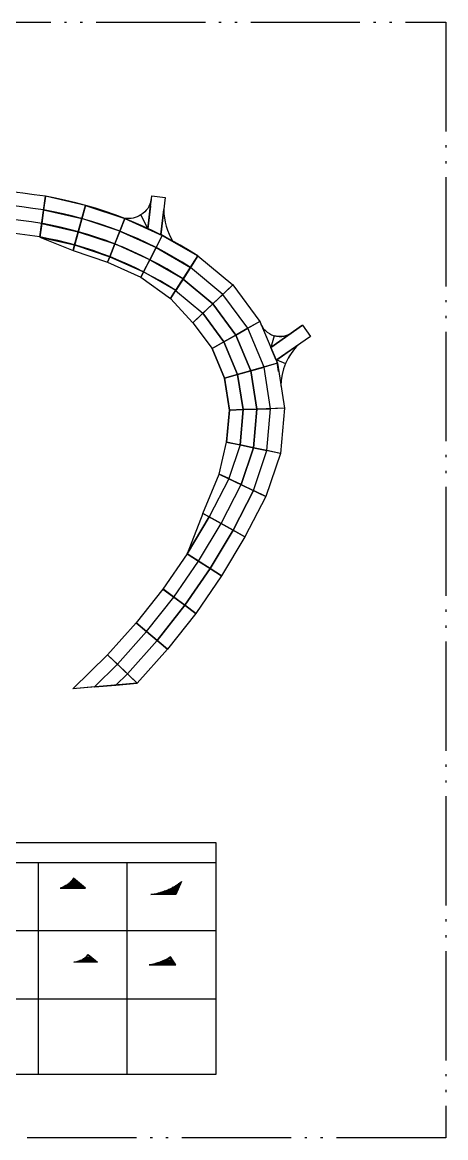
# Model space of a CAD drawing. Extents: x 1254079 to 1500931, y -102737 to 142253.
# Drawn here: x 1407834 to 1500931, y -102737 to 142253 of the extents above; entities that cross this region are included whole.
import ezdxf

# ---------------------------------------------------------------- set-up
doc = ezdxf.new("R2010")
doc.units = 0
doc.header["$LTSCALE"] = 1000
doc.header["$MEASUREMENT"] = 0
doc.linetypes.add('ACAD_ISO05W100', pattern=[34, 24, -3, 0.5, -3, 0.5, -3])
for name, color, linetype in [('14#槽钢', 3, 'Continuous'), ('A-P-STAIR', 4, 'Continuous'), ('W-STEEL_FRAME钢架', 3, 'Continuous'), ('W-STEEL_KEEL钢龙骨', 5, 'Continuous'), ('钢架', 90, 'Continuous')]:
    doc.layers.add(name, color=color, linetype=linetype)

# ---------------------------------------------------------------- blocks, each defined once
blk = doc.blocks.new('asdadaasfafegrgrrfgrfg')
at = {"layer": '14#槽钢'}
blk.add_lwpolyline([(1454127, 84571), (1460061, 76553), (1457434, 75060), (1451931, 82494)], dxfattribs=at)
for points in [[(1457434, 75060), (1451931, 82494), (1449736, 80417), (1454806, 73567)], [(1454806, 73567), (1449736, 80417), (1447541, 78341), (1452179, 72074)], [(1452179, 72074), (1447541, 78341), (1445346, 76264), (1449551, 70582)]]:
    blk.add_lwpolyline(points, close=True, dxfattribs=at)
blk = doc.blocks.new('asfsadgsdgdfdsfsd')
at = {"layer": '14#槽钢'}
for points in [[(1455979, 40705), (1453274, 42003), (1448927, 33629), (1451546, 32164)], [(1454165, 30698), (1451546, 32164), (1455979, 40705), (1458685, 39406)], [(1461390, 38107), (1456784, 29233), (1454165, 30698), (1458685, 39406)]]:
    blk.add_lwpolyline(points, close=True, dxfattribs=at)

msp = doc.modelspace()

# ---------------------------------------------------------------- linework, layer by layer
at = {"layer": '14#槽钢', "linetype": 'ACAD_ISO05W100'}
msp.add_lwpolyline([(1254079.4, 142253), (1500930.8, 142253), (1500930.8, -102736.6), (1254079.4, -102736.6)], close=True, dxfattribs=at)
at = {"layer": '14#槽钢'}
for points in [[(1430347, 99166.2), (1429253.7, 96368.2), (1420952.9, 99143.1), (1421762, 102036.1)], [(1429253.7, 96368.2), (1420952.9, 99143.1), (1420143.7, 96250.1), (1428160.4, 93570.2)], [(1430347, 99166.2), (1438603.4, 95455.5), (1437236.8, 92780.3), (1429253.7, 96368.2)], [(1428160.4, 93570.2), (1420143.7, 96250.1), (1419334, 93360.8), (1427067.1, 90772.2)], [(1429253.7, 96368.2), (1437236.8, 92780.3), (1435870.3, 90105.1), (1428160.4, 93570.2)], [(1435870.3, 90105.1), (1428160.4, 93570.2), (1427066.4, 90772.5), (1434503.2, 87429)], [(1446449.1, 90940.8), (1444822.9, 88415.1), (1437236.8, 92780.3), (1438603.4, 95455.5)], [(1444822.9, 88415.1), (1443196.7, 85889.3), (1435870.3, 90105.1), (1437236.8, 92780.3)], [(1443196.7, 85889.3), (1441570.5, 83363.6), (1434503.2, 87429), (1435870.3, 90105.1)], [(1451931.3, 82494.2), (1444812.6, 88399.3), (1443176.9, 85858.3), (1449736.3, 80417.2)], [(1449736.3, 80417.2), (1443176.9, 85858.3), (1441541.1, 83317.3), (1447541.2, 78340.1)], [(1455941.6, 40722.8), (1458679.1, 48793.6), (1455721.3, 49413.2), (1453217.2, 42030.5)], [(1458666, 39415), (1461636.9, 48174), (1458679.1, 48793.6), (1455941.6, 40722.8)]]:
    msp.add_lwpolyline(points, close=True, dxfattribs=at)
for points in [[(1438603.4, 95455.5), (1446449.1, 90940.8)], [(1446448.5, 90940.3), (1454126.4, 84571.3), (1451931.3, 82494.2), (1444812.6, 88399.3)], [(1441541.1, 83317.3), (1440429.7, 81591.8)], [(1445345.5, 76263.7), (1440429.7, 81591.8)], [(1451126.9, 43034.1), (1452763.2, 50030.4), (1453370.5, 57075.9), (1452278.7, 64060), (1449551.1, 70581.7)], [(1464594.7, 47554.3), (1461390.4, 38107.3), (1458666, 39415), (1461636.9, 48174)], [(1453217.3, 42030.7), (1451126.9, 43034.1)], [(1423819.7, -3725.7), (1433118.5, -2885.9)]]:
    msp.add_lwpolyline(points, dxfattribs=at)
at = {"layer": 'A-P-STAIR'}
for points in [[(1412933.8, 104036.5, 0.03090172), (1333206.9, 110023.6, 0.25893786)], [(1412524.9, 101064.5, 0.02985003), (1335875.6, 106982.5, 0.02985003)], [(1412116, 98092.5, 0.02878448), (1338554.5, 103929.7, 0.02878448)], [(1411707, 95120.5, 0.02770474), (1341244, 100864.8, 0.02770474)]]:
    msp.add_lwpolyline(points, format="xyb", dxfattribs=at)
for points in [[(1411705.7, 95110.7), (1412933.8, 104036.5)], [(1421762, 102036.1), (1418985.7, 92109.8)], [(1430347, 99166.2), (1426594.6, 89562.8)], [(1438603.4, 95455.5), (1433912.6, 86272.7)], [(1418985.7, 92109.8), (1426594.6, 89562.8), (1433912.6, 86272.7), (1440429.7, 81591.8)], [(1440429.7, 81591.8), (1446449.1, 90940.8)], [(1454126.4, 84571.2), (1445345.5, 76263.7)], [(1460061.3, 76552.8), (1449551.1, 70581.7)], [(1463910.5, 67349.4), (1452278.7, 64060)], [(1465451.3, 57493.4), (1453370.5, 57075.9)], [(1464594.7, 47554.5), (1452762.3, 50027.9)], [(1451126.9, 43034.1), (1461390.2, 38107.3)], [(1451126.9, 43034.1), (1461390.2, 38107.3)], [(1456783.8, 29233.3), (1447559.8, 34393.2)], [(1451632.4, 20664.2), (1444049.5, 25519)], [(1445955.9, 12433.4), (1438713.5, 17782.1)], [(1439776.6, 4573.2), (1432878.4, 10353.8)], [(1426592.3, 3316), (1433118.2, -2886.1)], [(1433118.5, -2885.9), (1418961.6, -4164.4)]]:
    msp.add_lwpolyline(points, dxfattribs=at)
at = {"layer": 'A-P-STAIR', "color": 240, "true_color": 0xed1f24}
for points in [[(1446449.1, 90940.8, 0.10010789), (1412933.8, 104036.5, 0.30224667)], [(1444822.9, 88415.1, 0.09979481), (1412524.1, 101058.5, 0.10010789)], [(1443196.7, 85889.3, 0.09979481), (1412003.5, 98100, 0.09979481)], [(1441570.5, 83363.6, 0.09882679), (1411705.7, 95110.7, 0.09979481)]]:
    msp.add_lwpolyline(points, format="xyb", dxfattribs=at)
at = {"layer": 'A-P-STAIR'}
for p in [(1421762, 102036.1), (1430347, 99166.2), (1438603.4, 95455.5), (1454126.4, 84571.2), (1454126.4, 84571.2), (1454126.5, 84571.1), (1460061.3, 76552.8), (1460061.3, 76552.8), (1460061.4, 76552.7), (1463910.5, 67349.5), (1463910.5, 67349.5), (1463910.5, 67349.4), (1465451.3, 57493.4), (1465451.3, 57493.4), (1465451.3, 57493.4), (1464594.7, 47554.5), (1464594.7, 47554.5), (1464594.7, 47554.4)]:
    msp.add_point(p, dxfattribs=at)
at = {"layer": 'W-STEEL_FRAME钢架'}
for p, q in [((1419149.2, -45804.4), (1419149.2, -47945.1)), ((1419192.2, -47945.1), (1419192.2, -45840.3)), ((1419354.2, -47945.1), (1419354.2, -45975.7)), ((1419397.2, -46011.6), (1419397.2, -47945.1)), ((1419192.2, -47145.1), (1419149.2, -47145.1)), ((1419354.2, -47145.1), (1419397.2, -47145.1)), ((1420497.2, -47945.1), (1420497.2, -46930.8)), ((1420497.2, -47145.1), (1420540.2, -47145.1)), ((1420540.2, -46966.7), (1420540.2, -47945.1)), ((1439445.1, -49330.2), (1439445.1, -48437.6)), ((1439488.1, -48420.2), (1439488.1, -49330.2)), ((1440588.1, -49330.2), (1440588.1, -47917.2)), ((1440631.1, -47895.2), (1440631.1, -49330.2)), ((1440775.7, -49330.2), (1440775.7, -47819.8)), ((1440818.7, -47797), (1440818.7, -49330.2)), ((1441518.7, -49330.2), (1441518.7, -47397.9)), ((1441561.7, -47371.7), (1441561.7, -49330.2)), ((1421985.9, -62838.6), (1421986.4, -64171.7)), ((1422029.4, -64171.7), (1422028.8, -62794.7)), ((1422728.9, -62837.2), (1422729.4, -64171.4)), ((1422772.4, -64171.3), (1422771.9, -62871.9)), ((1439797.9, -63407.3), (1439798.6, -64804.4)), ((1439841.6, -64804.4), (1439840.9, -63383.8)), ((1440540.8, -63174.6), (1440541.6, -64804.1)), ((1440584.6, -64804.1), (1440583.9, -63243.5))]:
    msp.add_line(p, q, dxfattribs=at)
msp.add_lwpolyline([(1418049, -47945.1), (1418048.7, -46940.5), (1418005.7, -46940.5), (1418006, -47945.1)], dxfattribs=at)
at = {"layer": 'W-STEEL_KEEL钢龙骨'}
for p, q in [((1418486, -46522.4), (1420008.3, -46522.2)), ((1418487, -46521.4), (1420007.3, -46521.4)), ((1419960.5, -46482.3), (1418524.9, -46482.4)), ((1418843.1, -46122.4), (1419529.7, -46122.3)), ((1418843.9, -46121.4), (1419528.6, -46121.4)), ((1419481.8, -46082.3), (1418875.2, -46082.4)), ((1416751.7, -47722.6), (1421444.3, -47722.1)), ((1421396.4, -47682.1), (1416840.1, -47682.6)), ((1417498.3, -47322.5), (1420965.6, -47322.1)), ((1417500.1, -47321.4), (1420964.7, -47321.4)), ((1420917.8, -47282.2), (1417560.2, -47282.5)), ((1418049.2, -46922.5), (1420487, -46922.2)), ((1418050.5, -46921.4), (1420486, -46921.4)), ((1420439.1, -46882.2), (1418097.3, -46882.4)), ((1438882.8, -48650.5), (1441914.6, -48650.4)), ((1441931.6, -48610.4), (1438994.2, -48610.5)), ((1439888.5, -48250.2), (1442084.6, -48250.1)), ((1442101.6, -48210.1), (1439978, -48210.2)), ((1440717.6, -47850.3), (1442254.3, -47850.4)), ((1442271.3, -47810.4), (1440793.6, -47810.3)), ((1441432.2, -47450.1), (1442424.3, -47450.1)), ((1442441.3, -47410.1), (1441498.7, -47410.1)), ((1442060.8, -47051.1), (1442593.8, -47051.1)), ((1442610.8, -47011.1), (1442120, -47011.1)), ((1437551.6, -49050.3), (1441744.8, -49050.3)), ((1441761.8, -49010.3), (1437709.2, -49010.3)), ((1423542.7, -63493.5), (1421166.3, -63494.3)), ((1421167, -63493.9), (1423542.4, -63493.3)), ((1421229, -63454.3), (1423493.1, -63453.5)), ((1423492.8, -63453.3), (1421229.7, -63453.8)), ((1421712.6, -63092.6), (1423044.7, -63092)), ((1421760.8, -63050.8), (1422991.5, -63049)), ((1422125.3, -62691.6), (1422548, -62691.4)), ((1422498.5, -62651.5), (1422161.2, -62651.6)), ((1439261.1, -63684), (1440857.7, -63681.7)), ((1439937.4, -63324.4), (1440634.2, -63324.1)), ((1440609.2, -63284.1), (1439973.3, -63284.3)), ((1420363.3, -63893.6), (1424036.8, -63892)), ((1423987.2, -63852), (1420465, -63853.6)), ((1437006.3, -64526.9), (1441384.7, -64524.9)), ((1441359.7, -64484.9), (1437151.5, -64486.8)), ((1441135.6, -64126.3), (1438236.9, -64127.3)), ((1438238.2, -64126.8), (1441135.5, -64126.1)), ((1438340.4, -64087.2), (1441110.6, -64086.3)), ((1441110.5, -64086.1), (1438341.6, -64086.7)), ((1439174.7, -63725.6), (1440884.6, -63724.7))]:
    msp.add_line(p, q, dxfattribs=at)
at = {"layer": '钢架'}
for points in [[(1412933.8, 104036.5), (1412523.4, 101053.4), (1420952.9, 99143.3), (1421762, 102036.1)], [(1436284, 104107.4), (1439262.2, 103746.5), (1438275.4, 95602.9), (1435409.5, 96890.9)], [(1412523.4, 101053.4), (1412112.9, 98070.4), (1420143.9, 96250.6), (1420952.9, 99143.3)], [(1412112.9, 98070.4), (1411702.7, 95087.3), (1419334.8, 93357.9), (1420143.9, 96250.6)], [(1411702.7, 95087.3), (1418985.7, 92109.8), (1419334.8, 93357.9)], [(1419335.5, 93360.3), (1418985.7, 92109.8), (1426594.6, 89562.8), (1427066.4, 90772.5)], [(1427067.1, 90772.2), (1426594.6, 89562.8), (1433912.6, 86272.7), (1434503.2, 87429)], [(1441570.5, 83363.6), (1434503.2, 87429), (1433912.6, 86272.7), (1440429.7, 81591.8)], [(1441541.1, 83317.3), (1447541.2, 78340.1), (1445345.5, 76263.7), (1440429.7, 81591.8)], [(1469450.7, 75737.1), (1471166.2, 73275.9), (1463629, 68022.4), (1462444.9, 70853.8)], [(1455720.7, 49411.4), (1453217.3, 42030.7), (1451126.9, 43034.1), (1452763.2, 50030.4)], [(1451126.9, 43034.1), (1453273.8, 42003.3), (1448926.6, 33628.5), (1447559.8, 34393.2)], [(1447559.8, 34393.2), (1444054.7, 25515.7), (1448926.7, 33628.6)], [(1426592.5, 3316.5), (1428768.2, 1248), (1423681.9, -3738.1), (1418961.6, -4164.4)], [(1428767.8, 1249.1), (1423681.9, -3738.1), (1428402.3, -3311.8), (1430944.2, -820)], [(1430943.1, -818.3), (1428402.3, -3311.8), (1433118.5, -2885.9)], [(1372490.4, -37868.8), (1450385, -37868.8), (1450385, -88861.8), (1372490.4, -88861.8)]]:
    msp.add_lwpolyline(points, close=True, dxfattribs=at)
for points in [[(1421762, 102036.1), (1412933.8, 104036.5)], [(1436017, 101903.7), (1435409.5, 96890.9), (1431750.6, 98535.4)], [(1435409.5, 96890.9), (1433926.2, 99943.2)], [(1427066.4, 90772.5), (1419335.5, 93360.3)], [(1427067.1, 90772.2), (1434503.2, 87429)], [(1460061.4, 76552.7), (1462444.9, 70853.8), (1467836, 74611.6)], [(1469450.7, 75737.1), (1462444.9, 70853.8)], [(1471166.2, 73275.9), (1463629, 68022.4)], [(1464194.3, 65536.1), (1463788.4, 68133.5)], [(1463788.4, 68133.5), (1465715.8, 67310.5)], [(1447559.8, 34393.2), (1444065, 25541.6)], [(1426592.3, 3316), (1418961.6, -4164.4)], [(1428768.2, 1248), (1423681.9, -3738.1)], [(1430944.2, -820), (1428402.3, -3311.8)], [(1372490.4, -42262.5), (1450385, -42262.5)], [(1411311, -42262.5), (1411311, -88861.8)], [(1430848, -42262.5), (1430848, -88861.8)], [(1417143.6, -47530.7), (1417761.1, -47945.1)], [(1417186.2, -47507.5), (1417838.3, -47945.1)], [(1439222.7, -49330.2), (1438225.6, -48865.7)], [(1439324.5, -49330.2), (1438287.3, -48847)], [(1439488.1, -49330.2), (1439445.1, -49330.2)], [(1440631.1, -49330.2), (1440588.1, -49330.2)], [(1440818.7, -49330.2), (1440775.7, -49330.2)], [(1441561.7, -49330.2), (1441518.7, -49330.2)], [(1372490.4, -57235.2), (1450385, -57235.2)], [(1421761.1, -64171.8), (1421043, -63568.9)], [(1421827.9, -64171.8), (1421082.2, -63545.7)], [(1422891.3, -64171.3), (1423340.1, -63330.2)], [(1422940.1, -64171.3), (1423374.2, -63357.7)], [(1438005.9, -64212.9), (1437751.9, -64804.2)], [(1438061.3, -64192.8), (1437798.7, -64804.2)], [(1439573.2, -64804.5), (1438595.8, -63984)], [(1439640.1, -64804.5), (1438640.4, -63965.3)], [(1439640.1, -64804.5), (1439573.2, -64804.5)], [(1440703.4, -64804), (1441097.5, -64065.4)], [(1440752.2, -64804), (1441123.8, -64107.5)], [(1372490.4, -72208), (1450385, -72208)]]:
    msp.add_lwpolyline(points, dxfattribs=at)
for points in [[(1436187.1, 103307.8, -0.20991204), (1433926.2, 99943.2), (1435409.5, 96890.9)], [(1438944.4, 101123.9, 0.13061325), (1440948.5, 94106.1), (1438280.1, 95641.5)], [(1433926.2, 99943.2, -0.16767289), (1430347, 99166.2), (1435409.5, 96890.9)], [(1466731.9, 73842, -0.20284668), (1463192.5, 73424.9), (1462444.9, 70853.8)], [(1419107, -45769.1, -0.16767289), (1416160.8, -47945.1), (1421711.2, -47945.1)], [(1419118.4, -45854.2, -0.14918915), (1416504.4, -47887.1), (1421551.3, -47887.1)], [(1436103.4, -49330.2, 0.13061325), (1442829.3, -46496.5), (1441625.9, -49330.2)], [(1436809.9, -49272.2, 0.11412189), (1442690.4, -46675.2), (1441587.5, -49272.2)], [(1419156.6, -64172.9, 0.20284668), (1422298, -62489.8), (1424382.3, -64170.6)], [(1419850.2, -64114.6, 0.16064378), (1422306.4, -62571.1), (1424218, -64112.7)], [(1440448.6, -63027, -0.10002395), (1435714.9, -64804.2), (1441559.2, -64804.2)], [(1440430.1, -63106.8, -0.08651261), (1436342.4, -64746.2), (1441454.6, -64746.2)]]:
    msp.add_lwpolyline(points, format="xyb", close=True, dxfattribs=at)
for points in [[(1460107.2, 76443.1, 0.53523396), (1467415, 74318.2, -25.92794782)], [(1463788.4, 68133.5), (1468583, 71475.4, 0.10002395), (1465715.8, 67310.5, 0.53143315)], [(1468583, 71475.4, 0.20206956), (1464690.8, 62359.2, -0.81198933)]]:
    msp.add_lwpolyline(points, format="xyb", dxfattribs=at)

# ---------------------------------------------------------------- block references
at = {"layer": '14#槽钢'}
for name in ['asdadaasfafegrgrrfgrfg', 'asfsadgsdgdfdsfsd']:
    msp.add_blockref(name, (0, 0), dxfattribs=at)
for name, p, rotation in [('asdadaasfafegrgrrfgrfg', (27788, 341560.7), 346.1887963712278), ('asdadaasfafegrgrrfgrfg', (136341.8, 666678.8), 332.374710012857), ('asdadaasfafegrgrrfgrfg', (319144, 956169.3), 318.5758638775105), ('asfsadgsdgdfdsfsd', (-4133.7, 82463.1), 356.4195897792215), ('asfsadgsdgdfdsfsd', (-3110.7, 165011.2), 352.839655221699), ('asfsadgsdgdfdsfsd', (3062.9, 247323.1), 349.2601721741896), ('asfsadgsdgdfdsfsd', (14372.1, 329127.4), 345.6791430794734)]:
    msp.add_blockref(name, p, dxfattribs=dict(at, rotation=rotation))

doc.saveas('drawing.dxf')
